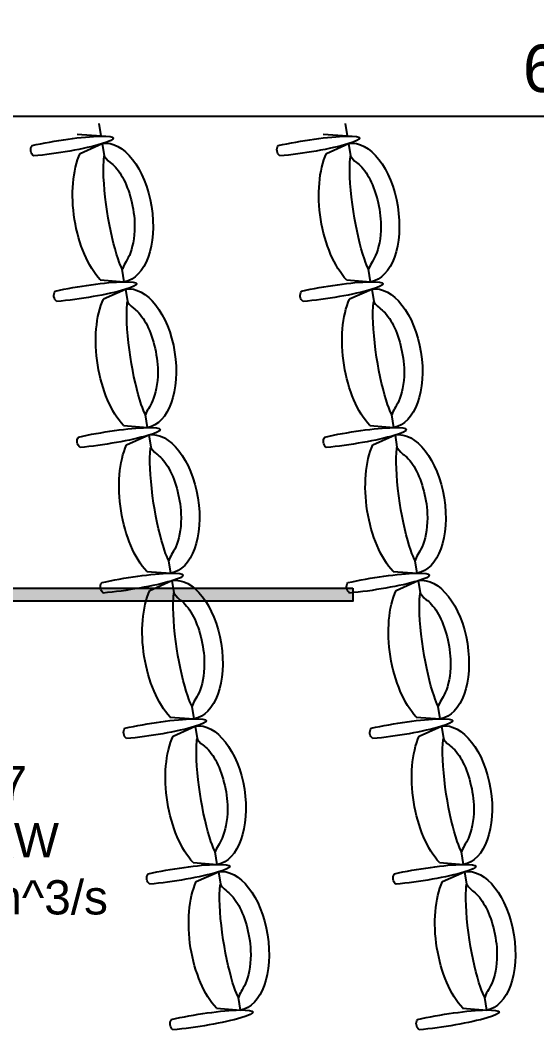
# Model space of a CAD drawing. Header units: metres. Extents: x -11 to 85, y -301 to 135.
# Drawn here: x 30.918 to 32.882, y 39.419 to 43.254 of the extents above; entities that cross this region are included whole.
import ezdxf

# ---------------------------------------------------------------- set-up
doc = ezdxf.new("R2010")
doc.units = ezdxf.units.M
doc.header["$LTSCALE"] = 0.036
doc.header["$PDMODE"] = 2
for name, color, linetype in [('arxitek corofos', 252, 'Continuous'), ('DIMBLK', 252, 'Continuous'), ('Epipla', 252, 'Continuous'), ('hatch color', 252, 'Continuous'), ('HLEK_FL001_SYMBOLS', 230, 'Continuous'), ('KYKLOFORHTES', 152, 'Continuous')]:
    doc.layers.add(name, color=color, linetype=linetype)
doc.styles.add('COMU-N', font='arial.ttf')
doc.styles.get("Standard").update_dxf_attribs({"font": 'arial.ttf'})
doc.dimstyles.new('CADWDOT', dxfattribs={"dimscale": 0.1, "dimtxt": 1.8, "dimasz": 0.08, "dimexe": 2, "dimexo": 0, "dimgap": 0.09, "dimtad": 0, "dimrnd": 0.001, "dimzin": 0, "dimdsep": 46, "dimtxsty": 'Standard', "dimblk1": 'ARTDIM', "dimblk2": 'ARTDIM', "dimsah": 1, "dimcen": 0.09, "dimdle": 0.05, "dimse1": 1, "dimse2": 1, "dimadec": 0, "dimazin": 0, "dimtfac": 1, "dimtmove": 0, "dimatfit": 3, "dimldrblk": 'ARTDIM', "dimfxl": 2, "dimtvp": 0.9999, "dimtolj": 1, "dimtzin": 0, "dimarcsym": 0})

# ---------------------------------------------------------------- blocks, each defined once
blk = doc.blocks.new('ARTDIM')
at = {"layer": 'DIMBLK'}
for p, q in [((0, -24.9975), (0, 24.9975)), ((-24.9975, 0), (24.9975, 0))]:
    blk.add_line(p, q, dxfattribs=at)
blk.add_circle((0, 0), 8.25, dxfattribs=at)
blk = doc.blocks.new('*D420')
at = {"layer": 'arxitek corofos', "color": 0, "lineweight": -2}
blk.add_line((29.6317, 42.89), (36.5157, 42.89), dxfattribs=at)
at = {"layer": 'Defpoints', "color": 0, "transparency": 16777216}
for p in [(29.6237, 43.5474), (36.5237, 43.5474), (36.5237, 42.89)]:
    blk.add_point(p, dxfattribs=at)
at = {"layer": 'arxitek corofos', "color": 0, "lineweight": -2, "xscale": 0.008, "yscale": 0.008, "zscale": 0.008, "rotation": 180}
blk.add_blockref('ARTDIM', (29.6237, 42.89), dxfattribs=at)
at = {"layer": 'arxitek corofos', "color": 0, "lineweight": -2, "xscale": 0.008, "yscale": 0.008, "zscale": 0.008}
blk.add_blockref('ARTDIM', (36.5237, 42.89), dxfattribs=at)
at = {"layer": 'arxitek corofos', "color": 0, "insert": (33.0737, 43.07), "char_height": 0.18, "attachment_point": 5}
blk.add_mtext('\\A1;6.90', dxfattribs=at)
blk = doc.blocks.new('A$C4C174ED7')
at = {"layer": 'Epipla'}
for p, q in [((11.6743, 3.0497), (11.7655, 3.0566)), ((11.7655, 3.0566), (11.758, 3.0092)), ((12.6104, 3.0497), (12.7017, 3.0566)), ((12.7017, 3.0566), (12.6941, 3.0092)), ((11.6817, 2.5313), (11.6892, 2.5782)), ((12.6179, 2.5313), (12.6254, 2.5782)), ((11.5976, 2.569), (11.6817, 2.5313)), ((12.5337, 2.569), (12.6179, 2.5313)), ((11.5861, 2.4967), (11.6773, 2.5036)), ((11.6773, 2.5036), (11.6697, 2.4562)), ((12.5222, 2.4967), (12.6135, 2.5036)), ((12.6135, 2.5036), (12.6059, 2.4562)), ((11.5094, 2.016), (11.5935, 1.9783)), ((11.5935, 1.9783), (11.601, 2.0252)), ((12.4455, 2.016), (12.5297, 1.9783)), ((12.5297, 1.9783), (12.5371, 2.0252)), ((11.4978, 1.9437), (11.5891, 1.9506)), ((11.5891, 1.9506), (11.5815, 1.9032)), ((12.434, 1.9437), (12.5252, 1.9506)), ((12.5252, 1.9506), (12.5177, 1.9032)), ((11.4211, 1.463), (11.5053, 1.4253)), ((11.5053, 1.4253), (11.5127, 1.4722)), ((12.3573, 1.463), (12.4414, 1.4253)), ((12.4414, 1.4253), (12.4489, 1.4722)), ((11.4096, 1.3906), (11.5009, 1.3976)), ((11.5009, 1.3976), (11.4933, 1.3502)), ((12.3457, 1.3906), (12.437, 1.3976)), ((12.437, 1.3976), (12.4294, 1.3502)), ((11.3329, 0.91), (11.417, 0.8723)), ((11.417, 0.8723), (11.4245, 0.9192)), ((12.2691, 0.91), (12.3532, 0.8723)), ((12.3532, 0.8723), (12.3607, 0.9192)), ((11.3212, 0.8366), (11.4124, 0.8435)), ((11.4124, 0.8435), (11.4049, 0.7961)), ((12.2573, 0.8366), (12.3486, 0.8435)), ((12.3486, 0.8435), (12.341, 0.7961)), ((11.2445, 0.3559), (11.3286, 0.3182)), ((11.3286, 0.3182), (11.3361, 0.3651)), ((12.1807, 0.3559), (12.2648, 0.3182)), ((12.2648, 0.3182), (12.2723, 0.3651)), ((11.233, 0.2836), (11.3242, 0.2905)), ((11.3242, 0.2905), (11.3166, 0.2431)), ((12.1691, 0.2836), (12.2604, 0.2905)), ((12.2604, 0.2905), (12.2528, 0.2431)), ((11.2404, -0.2348), (11.2479, -0.1879)), ((12.1766, -0.2348), (12.184, -0.1879)), ((11.1563, -0.1971), (11.2404, -0.2348)), ((12.0924, -0.1971), (12.1766, -0.2348)), ((11.1446, -0.2705), (11.2358, -0.2636)), ((11.2358, -0.2636), (11.2282, -0.311)), ((12.0807, -0.2705), (12.172, -0.2636)), ((12.172, -0.2636), (12.1644, -0.311))]:
    blk.add_line(p, q, dxfattribs=at)
for points in [[(11.5091, 3.1317, 0.397593), (11.503, 3.0922)], [(12.4453, 3.1317, 0.397593), (12.4391, 3.0922)], [(11.4209, 2.5787, 0.397593), (11.4147, 2.5392)], [(12.357, 2.5787, 0.397593), (12.3509, 2.5392)], [(11.3327, 2.0257, 0.397593), (11.3265, 1.9862)], [(12.2688, 2.0257, 0.397593), (12.2627, 1.9862)], [(11.2444, 1.4727, 0.397593), (11.2383, 1.4331)], [(12.1806, 1.4727, 0.397593), (12.1744, 1.4331)], [(11.1562, 0.9197, 0.397593), (11.15, 0.8801)], [(12.0924, 0.9197, 0.397593), (12.0862, 0.8801)], [(11.0678, 0.3656, 0.397593), (11.0616, 0.326)], [(12.0039, 0.3656, 0.397593), (11.9978, 0.326)], [(10.9796, -0.1874, 0.397593), (10.9734, -0.227)], [(11.9157, -0.1874, 0.397593), (11.9096, -0.227)]]:
    blk.add_lwpolyline(points, format="xyb", dxfattribs=at)
for centre, major_axis, ratio, start_param, end_param in [((11.6101, 3.0956), (-0.2028, 0.0318), 0.113529, 1.031877, 5.251545), ((12.5463, 3.0956), (-0.2028, 0.0318), 0.113529, 1.031877, 5.251545), ((11.7236, 2.794), (0.0463, 0.2995), 0.493003, 0.628379, 2.49343), ((11.7236, 2.794), (0.0419, 0.2627), 0.552275, 3.141593, 6.283185), ((12.6598, 2.794), (0.0463, 0.2995), 0.493003, 0.628379, 2.49343), ((12.6598, 2.794), (0.0419, 0.2627), 0.552275, 3.141593, 6.283185), ((11.5219, 2.5426), (-0.2028, 0.0318), 0.113529, 1.031877, 5.251545), ((12.4581, 2.5426), (-0.2028, 0.0318), 0.113529, 1.031877, 5.251545), ((11.6354, 2.241), (0.0463, 0.2995), 0.493003, 0.628379, 2.49343), ((11.6354, 2.241), (0.0419, 0.2627), 0.552275, 3.141593, 6.283185), ((12.5716, 2.241), (0.0463, 0.2995), 0.493003, 0.628379, 2.49343), ((12.5716, 2.241), (0.0419, 0.2627), 0.552275, 3.141593, 6.283185), ((11.4337, 1.9896), (-0.2028, 0.0318), 0.113529, 1.031877, 5.251545), ((12.3698, 1.9896), (-0.2028, 0.0318), 0.113529, 1.031877, 5.251545), ((11.5472, 1.6879), (0.0463, 0.2995), 0.493003, 0.628379, 2.49343), ((11.5472, 1.6879), (0.0419, 0.2627), 0.552275, 3.141593, 6.283185), ((12.4833, 1.6879), (0.0463, 0.2995), 0.493003, 0.628379, 2.49343), ((12.4833, 1.6879), (0.0419, 0.2627), 0.552275, 3.141593, 6.283185), ((11.3454, 1.4366), (-0.2028, 0.0318), 0.113529, 1.031877, 5.251545), ((12.2816, 1.4366), (-0.2028, 0.0318), 0.113529, 1.031877, 5.251545), ((11.4589, 1.1349), (0.0463, 0.2995), 0.493003, 0.628379, 2.49343), ((11.4589, 1.1349), (0.0419, 0.2627), 0.552275, 3.141593, 6.283185), ((12.3951, 1.1349), (0.0463, 0.2995), 0.493003, 0.628379, 2.49343), ((12.3951, 1.1349), (0.0419, 0.2627), 0.552275, 3.141593, 6.283185), ((11.2572, 0.8836), (-0.2028, 0.0318), 0.113529, 1.031877, 5.251545), ((12.1934, 0.8836), (-0.2028, 0.0318), 0.113529, 1.031877, 5.251545), ((11.3705, 0.5809), (0.0463, 0.2995), 0.493003, 0.628379, 2.49343), ((11.3705, 0.5809), (0.0419, 0.2627), 0.552275, 3.141593, 6.283185), ((12.3067, 0.5809), (0.0463, 0.2995), 0.493003, 0.628379, 2.49343), ((12.3067, 0.5809), (0.0419, 0.2627), 0.552275, 3.141593, 6.283185), ((11.1688, 0.3295), (-0.2028, 0.0318), 0.113529, 1.031877, 5.251545), ((12.105, 0.3295), (-0.2028, 0.0318), 0.113529, 1.031877, 5.251545), ((11.2823, 0.0278), (0.0463, 0.2995), 0.493003, 0.628379, 2.49343), ((11.2823, 0.0278), (0.0419, 0.2627), 0.552275, 3.141593, 6.283185), ((12.2185, 0.0278), (0.0463, 0.2995), 0.493003, 0.628379, 2.49343), ((12.2185, 0.0278), (0.0419, 0.2627), 0.552275, 3.141593, 6.283185), ((11.0806, -0.2235), (-0.2028, 0.0318), 0.113529, 1.031877, 5.251545), ((12.0167, -0.2235), (-0.2028, 0.0318), 0.113529, 1.031877, 5.251545)]:
    blk.add_ellipse(centre, major_axis=major_axis, ratio=ratio, start_param=start_param, end_param=end_param, dxfattribs=at)
for points, knots in [([(11.758, 3.0092), (11.7534, 3.0001), (11.7475, 2.9863), (11.7265, 2.9247), (11.7108, 2.8576), (11.689, 2.7162), (11.6843, 2.6421), (11.6876, 2.5911), (11.6884, 2.5841), (11.6893, 2.5786)], [0.506584, 0.506584, 0.506584, 0.506584, 0.805592, 0.805592, 1.599086, 1.599086, 2.473163, 2.473163, 2.635992, 2.635992, 2.635992, 2.635992]), ([(11.6893, 2.5786), (11.6893, 2.5786), (11.7003, 2.5961), (11.724, 2.6118), (11.7398, 2.628), (11.7807, 2.6953), (11.8013, 2.7658), (11.8065, 2.8749), (11.7994, 2.9171), (11.778, 2.9756), (11.7659, 2.9858), (11.758, 3.0092), (11.758, 3.0092), (11.758, 3.0092)], [3.141593, 3.141593, 3.141593, 3.141593, 3.601272, 3.601272, 4.06095, 4.06095, 4.924473, 4.924473, 5.526258, 5.526258, 6.140896, 6.140896, 6.283185, 6.283185, 6.283185, 6.283185]), ([(12.6941, 3.0092), (12.6896, 3.0001), (12.6837, 2.9863), (12.6626, 2.9247), (12.6469, 2.8576), (12.6251, 2.7162), (12.6204, 2.6421), (12.6238, 2.5911), (12.6246, 2.5841), (12.6254, 2.5786)], [0.506584, 0.506584, 0.506584, 0.506584, 0.805592, 0.805592, 1.599086, 1.599086, 2.473163, 2.473163, 2.635992, 2.635992, 2.635992, 2.635992]), ([(12.6254, 2.5786), (12.6254, 2.5786), (12.6365, 2.5961), (12.6601, 2.6118), (12.676, 2.628), (12.7168, 2.6953), (12.7375, 2.7658), (12.7427, 2.8749), (12.7355, 2.9171), (12.7141, 2.9756), (12.702, 2.9858), (12.6941, 3.0092), (12.6941, 3.0092), (12.6941, 3.0092)], [3.141593, 3.141593, 3.141593, 3.141593, 3.601272, 3.601272, 4.06095, 4.06095, 4.924473, 4.924473, 5.526258, 5.526258, 6.140896, 6.140896, 6.283185, 6.283185, 6.283185, 6.283185]), ([(11.6697, 2.4562), (11.6652, 2.4471), (11.6593, 2.4333), (11.6382, 2.3717), (11.6225, 2.3046), (11.6007, 2.1632), (11.596, 2.0891), (11.5994, 2.0381), (11.6002, 2.0311), (11.6011, 2.0256)], [0.506584, 0.506584, 0.506584, 0.506584, 0.805592, 0.805592, 1.599086, 1.599086, 2.473163, 2.473163, 2.635992, 2.635992, 2.635992, 2.635992]), ([(11.6011, 2.0256), (11.6011, 2.0256), (11.6121, 2.0431), (11.6357, 2.0588), (11.6516, 2.075), (11.6925, 2.1422), (11.7131, 2.2128), (11.7183, 2.3219), (11.7111, 2.364), (11.6897, 2.4226), (11.6777, 2.4328), (11.6697, 2.4562), (11.6697, 2.4562), (11.6697, 2.4562)], [3.141593, 3.141593, 3.141593, 3.141593, 3.601272, 3.601272, 4.06095, 4.06095, 4.924473, 4.924473, 5.526258, 5.526258, 6.140896, 6.140896, 6.283185, 6.283185, 6.283185, 6.283185]), ([(12.6059, 2.4562), (12.6013, 2.4471), (12.5955, 2.4333), (12.5744, 2.3717), (12.5587, 2.3046), (12.5369, 2.1632), (12.5322, 2.0891), (12.5356, 2.0381), (12.5364, 2.0311), (12.5372, 2.0256)], [0.506584, 0.506584, 0.506584, 0.506584, 0.805592, 0.805592, 1.599086, 1.599086, 2.473163, 2.473163, 2.635992, 2.635992, 2.635992, 2.635992]), ([(12.5372, 2.0256), (12.5372, 2.0256), (12.5483, 2.0431), (12.5719, 2.0588), (12.5878, 2.075), (12.6286, 2.1422), (12.6493, 2.2128), (12.6545, 2.3219), (12.6473, 2.364), (12.6259, 2.4226), (12.6138, 2.4328), (12.6059, 2.4562), (12.6059, 2.4562), (12.6059, 2.4562)], [3.141593, 3.141593, 3.141593, 3.141593, 3.601272, 3.601272, 4.06095, 4.06095, 4.924473, 4.924473, 5.526258, 5.526258, 6.140896, 6.140896, 6.283185, 6.283185, 6.283185, 6.283185]), ([(11.5815, 1.9032), (11.5769, 1.8941), (11.5711, 1.8803), (11.55, 1.8187), (11.5343, 1.7516), (11.5125, 1.6102), (11.5078, 1.5361), (11.5112, 1.4851), (11.512, 1.4781), (11.5128, 1.4726)], [0.506584, 0.506584, 0.506584, 0.506584, 0.805592, 0.805592, 1.599086, 1.599086, 2.473163, 2.473163, 2.635992, 2.635992, 2.635992, 2.635992]), ([(11.5128, 1.4726), (11.5128, 1.4726), (11.5239, 1.4901), (11.5475, 1.5058), (11.5634, 1.5219), (11.6042, 1.5892), (11.6249, 1.6598), (11.6301, 1.7689), (11.6229, 1.811), (11.6015, 1.8696), (11.5894, 1.8798), (11.5815, 1.9032), (11.5815, 1.9032), (11.5815, 1.9032)], [3.141593, 3.141593, 3.141593, 3.141593, 3.601272, 3.601272, 4.06095, 4.06095, 4.924473, 4.924473, 5.526258, 5.526258, 6.140896, 6.140896, 6.283185, 6.283185, 6.283185, 6.283185]), ([(12.5177, 1.9032), (12.5131, 1.8941), (12.5072, 1.8803), (12.4862, 1.8187), (12.4705, 1.7516), (12.4487, 1.6102), (12.444, 1.5361), (12.4473, 1.4851), (12.4481, 1.4781), (12.449, 1.4726)], [0.506584, 0.506584, 0.506584, 0.506584, 0.805592, 0.805592, 1.599086, 1.599086, 2.473163, 2.473163, 2.635992, 2.635992, 2.635992, 2.635992]), ([(12.449, 1.4726), (12.449, 1.4726), (12.46, 1.4901), (12.4837, 1.5058), (12.4995, 1.5219), (12.5404, 1.5892), (12.561, 1.6598), (12.5662, 1.7689), (12.5591, 1.811), (12.5377, 1.8696), (12.5256, 1.8798), (12.5177, 1.9032), (12.5177, 1.9032), (12.5177, 1.9032)], [3.141593, 3.141593, 3.141593, 3.141593, 3.601272, 3.601272, 4.06095, 4.06095, 4.924473, 4.924473, 5.526258, 5.526258, 6.140896, 6.140896, 6.283185, 6.283185, 6.283185, 6.283185]), ([(11.4933, 1.3502), (11.4887, 1.3411), (11.4828, 1.3273), (11.4618, 1.2657), (11.4461, 1.1985), (11.4243, 1.0572), (11.4196, 0.9831), (11.4229, 0.9321), (11.4237, 0.9251), (11.4246, 0.9196)], [0.506584, 0.506584, 0.506584, 0.506584, 0.805592, 0.805592, 1.599086, 1.599086, 2.473163, 2.473163, 2.635992, 2.635992, 2.635992, 2.635992]), ([(11.4246, 0.9196), (11.4246, 0.9196), (11.4356, 0.937), (11.4593, 0.9528), (11.4751, 0.9689), (11.516, 1.0362), (11.5366, 1.1068), (11.5418, 1.2159), (11.5347, 1.258), (11.5133, 1.3166), (11.5012, 1.3268), (11.4933, 1.3502), (11.4933, 1.3502), (11.4933, 1.3502)], [3.141593, 3.141593, 3.141593, 3.141593, 3.601272, 3.601272, 4.06095, 4.06095, 4.924473, 4.924473, 5.526258, 5.526258, 6.140896, 6.140896, 6.283185, 6.283185, 6.283185, 6.283185]), ([(12.4294, 1.3502), (12.4249, 1.3411), (12.419, 1.3273), (12.3979, 1.2657), (12.3822, 1.1985), (12.3604, 1.0572), (12.3557, 0.9831), (12.3591, 0.9321), (12.3599, 0.9251), (12.3607, 0.9196)], [0.506584, 0.506584, 0.506584, 0.506584, 0.805592, 0.805592, 1.599086, 1.599086, 2.473163, 2.473163, 2.635992, 2.635992, 2.635992, 2.635992]), ([(12.3607, 0.9196), (12.3607, 0.9196), (12.3718, 0.937), (12.3954, 0.9528), (12.4113, 0.9689), (12.4521, 1.0362), (12.4728, 1.1068), (12.478, 1.2159), (12.4708, 1.258), (12.4494, 1.3166), (12.4374, 1.3268), (12.4294, 1.3502), (12.4294, 1.3502), (12.4294, 1.3502)], [3.141593, 3.141593, 3.141593, 3.141593, 3.601272, 3.601272, 4.06095, 4.06095, 4.924473, 4.924473, 5.526258, 5.526258, 6.140896, 6.140896, 6.283185, 6.283185, 6.283185, 6.283185]), ([(11.4049, 0.7961), (11.4003, 0.787), (11.3944, 0.7732), (11.3734, 0.7116), (11.3577, 0.6445), (11.3359, 0.5031), (11.3312, 0.429), (11.3345, 0.378), (11.3353, 0.371), (11.3362, 0.3655)], [0.506584, 0.506584, 0.506584, 0.506584, 0.805592, 0.805592, 1.599086, 1.599086, 2.473163, 2.473163, 2.635992, 2.635992, 2.635992, 2.635992]), ([(11.3362, 0.3655), (11.3362, 0.3655), (11.3472, 0.383), (11.3709, 0.3987), (11.3867, 0.4149), (11.4276, 0.4821), (11.4482, 0.5527), (11.4534, 0.6618), (11.4463, 0.7039), (11.4249, 0.7625), (11.4128, 0.7727), (11.4049, 0.7961), (11.4049, 0.7961), (11.4049, 0.7961)], [3.141593, 3.141593, 3.141593, 3.141593, 3.601272, 3.601272, 4.06095, 4.06095, 4.924473, 4.924473, 5.526258, 5.526258, 6.140896, 6.140896, 6.283185, 6.283185, 6.283185, 6.283185]), ([(12.341, 0.7961), (12.3365, 0.787), (12.3306, 0.7732), (12.3095, 0.7116), (12.2938, 0.6445), (12.272, 0.5031), (12.2673, 0.429), (12.2707, 0.378), (12.2715, 0.371), (12.2723, 0.3655)], [0.506584, 0.506584, 0.506584, 0.506584, 0.805592, 0.805592, 1.599086, 1.599086, 2.473163, 2.473163, 2.635992, 2.635992, 2.635992, 2.635992]), ([(12.2723, 0.3655), (12.2723, 0.3655), (12.2834, 0.383), (12.307, 0.3987), (12.3229, 0.4149), (12.3637, 0.4821), (12.3844, 0.5527), (12.3896, 0.6618), (12.3824, 0.7039), (12.361, 0.7625), (12.349, 0.7727), (12.341, 0.7961), (12.341, 0.7961), (12.341, 0.7961)], [3.141593, 3.141593, 3.141593, 3.141593, 3.601272, 3.601272, 4.06095, 4.06095, 4.924473, 4.924473, 5.526258, 5.526258, 6.140896, 6.140896, 6.283185, 6.283185, 6.283185, 6.283185]), ([(11.3166, 0.2431), (11.3121, 0.234), (11.3062, 0.2202), (11.2852, 0.1586), (11.2694, 0.0914), (11.2476, -0.0499), (11.2429, -0.124), (11.2463, -0.175), (11.2471, -0.182), (11.248, -0.1875)], [0.506584, 0.506584, 0.506584, 0.506584, 0.805592, 0.805592, 1.599086, 1.599086, 2.473163, 2.473163, 2.635992, 2.635992, 2.635992, 2.635992]), ([(11.248, -0.1875), (11.248, -0.1875), (11.259, -0.17), (11.2826, -0.1543), (11.2985, -0.1382), (11.3394, -0.0709), (11.36, -0.0003), (11.3652, 0.1088), (11.358, 0.1509), (11.3366, 0.2095), (11.3246, 0.2197), (11.3166, 0.2431), (11.3166, 0.2431), (11.3166, 0.2431)], [3.141593, 3.141593, 3.141593, 3.141593, 3.601272, 3.601272, 4.06095, 4.06095, 4.924473, 4.924473, 5.526258, 5.526258, 6.140896, 6.140896, 6.283185, 6.283185, 6.283185, 6.283185]), ([(12.2528, 0.2431), (12.2482, 0.234), (12.2424, 0.2202), (12.2213, 0.1586), (12.2056, 0.0914), (12.1838, -0.0499), (12.1791, -0.124), (12.1825, -0.175), (12.1833, -0.182), (12.1841, -0.1875)], [0.506584, 0.506584, 0.506584, 0.506584, 0.805592, 0.805592, 1.599086, 1.599086, 2.473163, 2.473163, 2.635992, 2.635992, 2.635992, 2.635992]), ([(12.1841, -0.1875), (12.1841, -0.1875), (12.1952, -0.17), (12.2188, -0.1543), (12.2347, -0.1382), (12.2755, -0.0709), (12.2962, -0.0003), (12.3014, 0.1088), (12.2942, 0.1509), (12.2728, 0.2095), (12.2607, 0.2197), (12.2528, 0.2431), (12.2528, 0.2431), (12.2528, 0.2431)], [3.141593, 3.141593, 3.141593, 3.141593, 3.601272, 3.601272, 4.06095, 4.06095, 4.924473, 4.924473, 5.526258, 5.526258, 6.140896, 6.140896, 6.283185, 6.283185, 6.283185, 6.283185])]:
    blk.add_open_spline(points, degree=3, knots=knots, dxfattribs=at)
blk = doc.blocks.new('*D1872')
at = {"layer": 'Defpoints', "color": 0, "transparency": 16777216}
for p in [(36.5237, 42.89), (36.5237, 42.824), (15.0737, 42.6901)]:
    blk.add_point(p, dxfattribs=at)
at = {"layer": 'HLEK_FL001_SYMBOLS', "color": 0, "lineweight": -2, "transparency": 16777216}
blk.add_line((15.0817, 42.89), (36.5157, 42.89), dxfattribs=at)
at = {"layer": 'HLEK_FL001_SYMBOLS', "color": 0, "lineweight": -2, "transparency": 16777216, "xscale": 0.008, "yscale": 0.008, "zscale": 0.008, "rotation": 180}
blk.add_blockref('ARTDIM', (15.0737, 42.89), dxfattribs=at)
at = {"layer": 'HLEK_FL001_SYMBOLS', "color": 0, "lineweight": -2, "transparency": 16777216, "xscale": 0.008, "yscale": 0.008, "zscale": 0.008}
blk.add_blockref('ARTDIM', (36.5237, 42.89), dxfattribs=at)
at = {"layer": 'HLEK_FL001_SYMBOLS', "color": 0, "transparency": 16777216, "insert": (25.7987, 43.0738), "char_height": 0.18, "attachment_point": 5}
blk.add_mtext('\\A1;21.45', dxfattribs=at)
blk = doc.blocks.new('led 69W')
at = {"layer": 'hatch color'}
blk.add_hatch(color=181, dxfattribs=at).paths.add_polyline_path([(102.8081, -3.6363), (102.8081, -3.6863), (101.1007, -3.6863), (101.1007, -3.6363)])
at = {"layer": 'HLEK_FL001_SYMBOLS'}
blk.add_lwpolyline([(102.8081, -3.6363), (102.8081, -3.6863), (101.1007, -3.6863), (101.1007, -3.6363)], close=True, dxfattribs=at)

msp = doc.modelspace()

# ---------------------------------------------------------------- block references
at = {"layer": 'arxitek corofos', "xscale": -1, "rotation": 180}
msp.add_blockref('A$C4C174ED7', (19.9899, 42.5509), dxfattribs=at)
at = {"layer": 'KYKLOFORHTES'}
msp.add_blockref('led 69W', (-70.6252, 44.733), dxfattribs=at)

# ---------------------------------------------------------------- texts
at = {"layer": 'HLEK_FL001_SYMBOLS', "insert": (30.3693, 40.4208), "char_height": 0.13, "attachment_point": 1, "style": 'COMU-N'}
msp.add_mtext_dynamic_manual_height_columns('ΧΓ1.17\\P0.85 KW\\P0,85 m^ 3/s', width=1.25192, gutter_width=0.65, heights=[1.0743], dxfattribs=at)

# ---------------------------------------------------------------- dimensions: what is measured, and where the dimension line sits
at = {"layer": 'arxitek corofos'}
dim = msp.add_linear_dim(base=(36.5237, 42.89), p1=(29.6237, 43.5474), p2=(36.5237, 43.5474), dimstyle='CADWDOT', dxfattribs=at)
dim.commit()
dim.dimension.update_dxf_attribs({"geometry": '*D420', "text_midpoint": (33.0737, 43.07)})
at = {"layer": 'HLEK_FL001_SYMBOLS'}
dim = msp.add_linear_dim(base=(36.5237, 42.89), p1=(15.0737, 42.6901), p2=(36.5237, 42.824), dimstyle='CADWDOT', override={"dimfxl": 0.18}, dxfattribs=at)
dim.commit()
dim.dimension.update_dxf_attribs({"geometry": '*D1872', "text_midpoint": (25.7987, 43.0738)})

doc.saveas('drawing.dxf')
